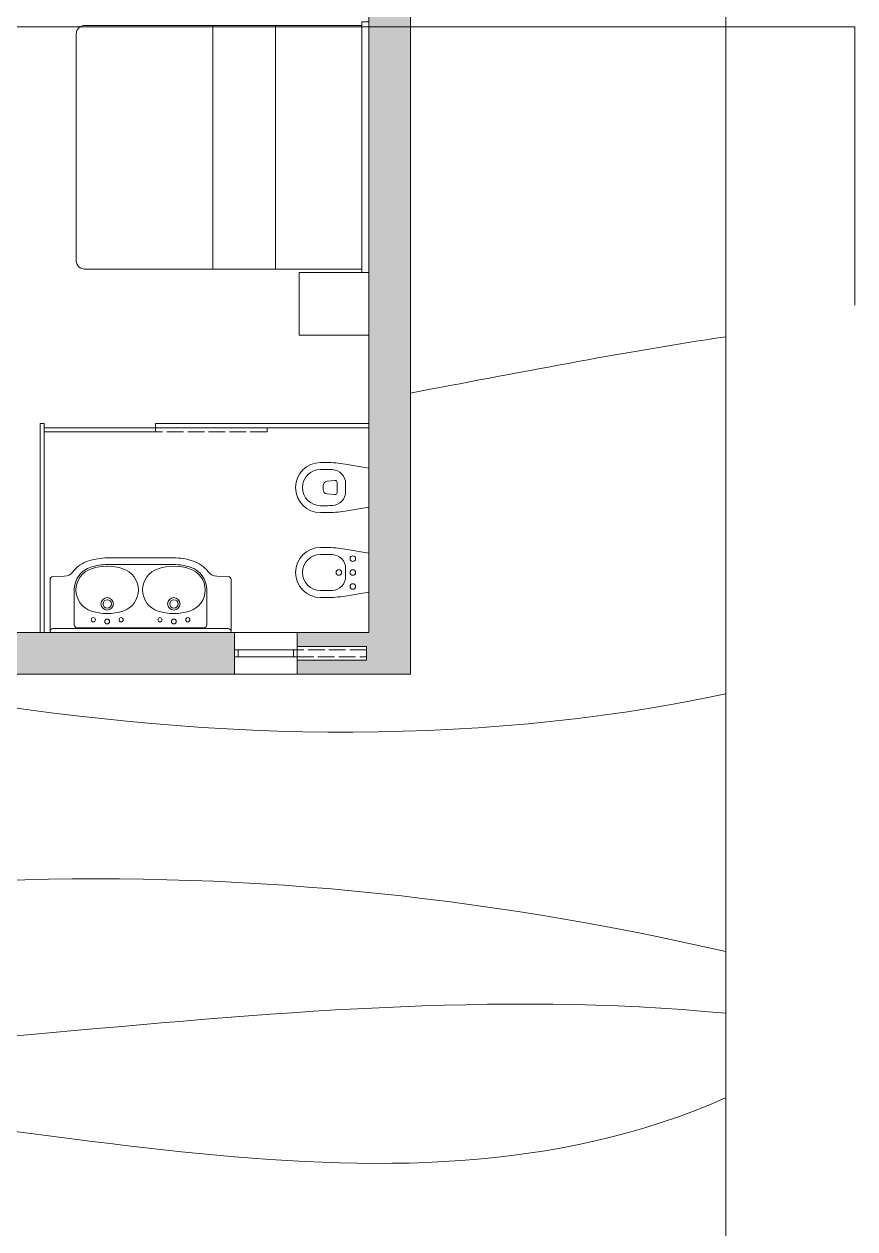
# Model space of a CAD drawing. Header units: millimetres. Extents: x 19901 to 42199, y 14822 to 21214.
# Drawn here: x 27854 to 28450, y 16444 to 17309 of the extents above; entities that cross this region are included whole.
import ezdxf

# ---------------------------------------------------------------- set-up
doc = ezdxf.new("R2010")
doc.units = ezdxf.units.MM
doc.linetypes.add('ACAD_ISO02W100', pattern=[15, 12, -3])
doc.layers.get('0').update_dxf_attribs({"lineweight": 18})
for name, color, linetype, lineweight in [('A-FURN', 9, 'Continuous', 13), ('curve di livello', 6, 'Continuous', 18), ('PROIEZIONI_finissime_fine lines', 251, 'Continuous', 5), ('SEZIONI_medie_small_section', 2, 'Continuous', 9), ('vetro', 140, 'Continuous', 15), ('Wall', 7, 'Continuous', 20)]:
    doc.layers.add(name, color=color, linetype=linetype, lineweight=lineweight)

msp = doc.modelspace()

# ---------------------------------------------------------------- hatches: boundary and pattern name
at = {"true_color": 0x636466}
h = msp.add_hatch(color=251, dxfattribs=at)
h.dxf.hatch_style = 1
h.paths.add_polyline_path([(28131.23, 17419.33), (28101.23, 17419.33), (28101.23, 16872.56), (28049.79, 16872.56), (28049.79, 16862.56), (28099.7, 16862.56), (28099.7, 16852.56), (28049.79, 16852.56), (28049.79, 16842.56), (28131.23, 16842.56)])
h.paths.add_polyline_path([(28004.88, 16872.56), (27781.23, 16872.56), (27781.23, 16842.56), (28004.88, 16842.56)])

# ---------------------------------------------------------------- linework, layer by layer
msp.add_line((28357.68, 17939.23), (28357.68, 15939.23))
at = {"layer": 'A-FURN'}
for p, q in [((27989.23, 17133.44), (27989.23, 17308.44)), ((28034.23, 17133.44), (28034.23, 17308.44)), ((28101.23, 16962.56), (28101.23, 16990.56)), ((28101.23, 16901.56), (28101.23, 16929.56)), ((27937.38, 16921.26), (27913.43, 16921.26)), ((27937.38, 16921.26), (27961.33, 16921.26)), ((28101.23, 16915.56), (28101.23, 16915.56)), ((28101.23, 16915.56), (28101.23, 16915.56)), ((28101.23, 16915.56), (28101.23, 16915.56)), ((28101.23, 16915.56), (28101.23, 16915.56)), ((28101.23, 16915.56), (28101.23, 16915.56)), ((28101.23, 16915.56), (28101.23, 16915.56)), ((28101.23, 16915.56), (28101.23, 16915.56)), ((28101.23, 16915.56), (28101.23, 16915.56)), ((28101.23, 16915.56), (28101.23, 16915.56)), ((28101.23, 16915.56), (28101.23, 16915.56)), ((28101.23, 16915.56), (28101.23, 16915.56)), ((28101.23, 16915.56), (28101.23, 16915.56)), ((28101.23, 16915.56), (28101.23, 16915.56)), ((28101.23, 16915.56), (28101.23, 16915.56)), ((28101.23, 16915.56), (28101.23, 16915.56)), ((28101.23, 16915.56), (28101.23, 16915.56)), ((28101.23, 16915.56), (28101.23, 16915.56)), ((28101.23, 16915.56), (28101.23, 16915.56)), ((28101.23, 16915.56), (28101.23, 16915.56)), ((28101.23, 16915.56), (28101.23, 16915.56)), ((28101.23, 16915.56), (28101.23, 16915.56)), ((28101.23, 16915.56), (28101.23, 16915.56)), ((28101.23, 16915.56), (28101.23, 16915.56)), ((28101.23, 16915.56), (28101.23, 16915.56)), ((28101.23, 16915.56), (28101.23, 16915.56)), ((28101.23, 16915.56), (28101.23, 16915.56)), ((28101.23, 16915.56), (28101.23, 16915.56)), ((28101.23, 16915.56), (28101.23, 16915.56)), ((28101.23, 16915.56), (28101.23, 16915.56)), ((28101.23, 16915.56), (28101.23, 16915.56)), ((28101.23, 16915.56), (28101.23, 16915.56)), ((28101.23, 16915.56), (28101.23, 16915.56)), ((28101.23, 16915.56), (28101.23, 16915.56)), ((28101.23, 16915.56), (28101.23, 16915.56)), ((28101.23, 16915.56), (28101.23, 16915.56)), ((28101.23, 16915.56), (28101.23, 16915.56)), ((28101.23, 16915.56), (28101.23, 16915.56)), ((28101.23, 16915.56), (28101.23, 16915.56)), ((28101.23, 16915.56), (28101.23, 16915.56)), ((28101.23, 16915.56), (28101.23, 16915.56)), ((28101.23, 16915.56), (28101.23, 16915.56)), ((28101.23, 16915.56), (28101.23, 16915.56)), ((28101.23, 16915.56), (28101.23, 16915.56)), ((28101.23, 16915.56), (28101.23, 16915.56)), ((28101.23, 16915.56), (28101.23, 16915.56)), ((28101.23, 16915.56), (28101.23, 16915.56)), ((28101.23, 16915.56), (28101.23, 16915.56)), ((28101.23, 16915.56), (28101.23, 16915.56)), ((28101.23, 16915.56), (28101.23, 16915.56)), ((28101.23, 16915.56), (28101.23, 16915.56)), ((28101.23, 16915.56), (28101.23, 16915.56)), ((27889.78, 16903.06), (27889.78, 16877.96)), ((27984.98, 16903.06), (27984.98, 16877.96)), ((27874.36, 16875.26), (27937.38, 16875.26)), ((27891.78, 16875.96), (27937.38, 16875.96)), ((27982.98, 16875.96), (27937.38, 16875.96)), ((28000.4, 16875.26), (27937.38, 16875.26))]:
    msp.add_line(p, q, dxfattribs=at)
at = {"layer": 'A-FURN', "ltscale": 15}
for p, q in [((28066.73, 16994.56), (28070.9, 16994.56)), ((28084.26, 16993.44), (28101.23, 16990.56)), ((28066.73, 16989.56), (28070.9, 16989.56)), ((28068.45, 16975.31), (28068.45, 16977.82)), ((28071.43, 16981.1), (28076.93, 16981.64)), ((28078.58, 16972.98), (28078.58, 16980.15)), ((28084.67, 16973.67), (28084.67, 16979.45)), ((28076.93, 16971.49), (28071.43, 16972.03)), ((28066.73, 16963.56), (28070.9, 16963.56)), ((28066.73, 16958.56), (28070.9, 16958.56)), ((28084.26, 16959.69), (28101.23, 16962.56)), ((28066.73, 16933.56), (28070.9, 16933.56)), ((28084.26, 16932.44), (28101.23, 16929.56)), ((28066.73, 16928.56), (28070.9, 16928.56)), ((28084.67, 16912.67), (28084.67, 16918.45)), ((28066.73, 16902.56), (28070.9, 16902.56)), ((28066.73, 16897.56), (28070.9, 16897.56)), ((28084.26, 16898.69), (28101.23, 16901.56))]:
    msp.add_line(p, q, dxfattribs=at)
at = {"layer": 'A-FURN'}
for points in [[(28096.23, 17308.44), (27897.23, 17308.44, 0.414214), (27891.23, 17302.44), (27891.23, 17139.44, 0.414214), (27897.23, 17133.44), (28096.23, 17133.44)], [(27873.18, 16872.56), (28001.58, 16872.56, 0.414214), (28002.38, 16873.36), (28002.38, 16910.62, 0.405456), (28000.44, 16912.62), (27992.17, 16912.87, -0.225239), (27986.06, 16916, 0.157017), (27974.44, 16924.03, 0.086354), (27961.33, 16926.06), (27937.38, 16926.06), (27913.43, 16926.06, 0.071548), (27900.32, 16924.03, 0.157017), (27888.7, 16916, -0.225239), (27882.59, 16912.87), (27874.32, 16912.62, 0.405456), (27872.38, 16910.62), (27872.38, 16873.36, 0.414214)]]:
    msp.add_lwpolyline(points, format="xyb", close=True, dxfattribs=at)
msp.add_lwpolyline([(28096.23, 17130.94), (28101.23, 17130.94), (28101.23, 17310.94), (28096.23, 17310.94)], close=True, dxfattribs=at)
msp.add_lwpolyline([(28051.23, 17130.94), (28051.23, 17085.94), (28101.23, 17085.94), (28101.23, 17130.94), (28051.23, 17130.94)], dxfattribs=at)
at = {"layer": 'A-FURN', "ltscale": 15}
for centre in [(28089.82, 16925.56), (28079.82, 16915.56), (28089.82, 16915.56), (28089.82, 16905.56)]:
    msp.add_circle(centre, 2, dxfattribs=at)
at = {"layer": 'A-FURN'}
for centre, radius in [((27913.43, 16893.06), 4.5), ((27961.33, 16893.06), 4.5), ((27913.43, 16893.06), 3), ((27961.33, 16893.06), 3), ((27903.43, 16881.66), 1.5), ((27913.43, 16880.36), 1.75), ((27923.43, 16881.66), 1.5), ((27951.33, 16881.66), 1.5), ((27961.33, 16880.36), 1.75), ((27971.33, 16881.66), 1.5)]:
    msp.add_circle(centre, radius, dxfattribs=at)
at = {"layer": 'A-FURN', "ltscale": 15}
for centre, radius, start, end in [((28066.73, 16976.56), 18, 90, 270), ((28073.23, 16974.56), 20, 90, 90), ((28070.9, 16914.56), 80, 80.38235, 90), ((28066.73, 16976.56), 13, 90, 270), ((28070.9, 16914.56), 75, 86.66661, 90), ((28074.67, 16979.45), 10, 0, 86.66661), ((28071.75, 16977.82), 3.3, 95.63797, 180), ((28071.75, 16975.31), 3.3, 180, 264.36203), ((28077.08, 16980.15), 1.5, 0, 95.63797), ((28074.67, 16973.67), 10, 273.33339, 0), ((28077.08, 16972.98), 1.5, 264.36203, 0), ((28070.9, 17038.56), 75, 270, 273.33339), ((28070.9, 17038.56), 80, 270, 279.61765), ((28066.73, 16915.56), 18, 90, 270), ((28070.9, 16853.56), 80, 80.38235, 90), ((28066.73, 16915.56), 13, 90, 270), ((28070.9, 16853.56), 75, 86.66661, 90), ((28074.67, 16918.45), 10, 0, 86.66661), ((28074.67, 16912.67), 10, 273.33339, 0), ((28070.9, 16977.56), 75, 270, 273.33339), ((28070.9, 16977.56), 80, 270, 279.61765)]:
    msp.add_arc(centre, radius, start, end, dxfattribs=at)
at = {"layer": 'A-FURN'}
for centre, radius, start, end in [((28073.23, 16913.56), 20, 90, 90), ((27906.98, 16903.06), 17.2, 107.6258, 180), ((27906.98, 16903.06), 16, 107.6258, 252.3742), ((27913.43, 16882.76), 38.5, 90, 107.6258), ((27913.43, 16882.76), 37.3, 72.3742, 107.6258), ((27919.88, 16903.06), 16, 287.6258, 72.3742), ((27954.88, 16903.06), 16, 107.6258, 252.3742), ((27961.33, 16882.76), 37.3, 72.3742, 107.6258), ((27961.33, 16882.76), 38.5, 72.3742, 90), ((27967.78, 16903.06), 16, 287.6258, 72.3742), ((27967.78, 16903.06), 17.2, 0, 72.3742), ((28101.23, 16915.56), 0.00003, 297.46583, 0), ((28101.23, 16915.56), 0.00003, 180, 297.46583), ((28101.23, 16915.56), 0.00003, 117.46583, 180), ((28101.23, 16915.56), 0.00003, 0, 117.46583), ((28101.23, 16915.56), 0.00003, 0, 117.46583), ((28101.23, 16915.56), 0.00001, 117.46583, 180), ((28101.23, 16915.56), 0.00001, 0, 117.46583), ((28101.23, 16915.56), 0.00001, 297.46583, 0), ((28101.23, 16915.56), 0.00001, 180, 297.46583), ((28101.23, 16915.56), 0.00001, 0, 117.46583), ((28101.23, 16915.56), 0.00001, 117.46583, 180), ((28101.23, 16915.56), 0.00001, 0, 117.46583), ((28101.23, 16915.56), 0.00001, 117.46583, 180), ((28101.23, 16915.56), 0.00001, 0, 117.46583), ((28101.23, 16915.56), 0.00001, 297.46583, 0), ((28101.23, 16915.56), 0.00001, 297.46583, 0), ((28101.23, 16915.56), 0.00001, 297.46583, 0), ((28101.23, 16915.56), 0.00001, 180, 297.46583), ((28101.23, 16915.56), 0.00001, 297.46583, 0), ((28101.23, 16915.56), 0.00001, 180, 297.46583), ((28101.23, 16915.56), 0.00001, 180, 270), ((28101.23, 16915.56), 0.00001, 180, 270), ((28101.23, 16915.56), 0.00001, 270, 0), ((28101.23, 16915.56), 0.00001, 0, 90), ((28101.23, 16915.56), 0.00001, 90, 180), ((28101.23, 16915.56), 0.00001, 180, 270), ((28101.23, 16915.56), 0.00001, 270, 0), ((28101.23, 16915.56), 0.00001, 90, 180), ((28101.23, 16915.56), 0.00001, 0, 90), ((28101.23, 16915.56), 0.00001, 270, 0), ((28101.23, 16915.56), 0.00001, 0, 90), ((28101.23, 16915.56), 0.00001, 90, 180), ((28101.23, 16915.56), 0.00001, 180, 270), ((28101.23, 16915.56), 0.00001, 270, 0), ((28101.23, 16915.56), 0.00001, 180, 270), ((28101.23, 16915.56), 0.00001, 90, 180), ((28101.23, 16915.56), 0.00001, 0, 90), ((28101.23, 16915.56), 0.00001, 270, 0), ((27913.43, 16923.37), 37.3, 252.3742, 287.6258), ((27961.33, 16923.37), 37.3, 252.3742, 287.6258), ((27874.36, 16873.26), 2, 90.00002, 172.53801), ((27891.78, 16877.96), 2, 180, 270), ((27982.98, 16877.96), 2, 270, 0), ((28000.4, 16873.26), 2, 7.46199, 89.99998)]:
    msp.add_arc(centre, radius, start, end, dxfattribs=at)
at = {"layer": 'curve di livello'}
msp.add_open_spline([(28131.23, 17044.47), (28206.69, 17058.58), (28282.15, 17073.7), (28357.68, 17084.83)], degree=3, dxfattribs=at)
for points, knots in [([(27781.23, 16828.86), (27781.99, 16828.73), (27973.4, 16795.2), (28170.5, 16788.56), (28357.68, 16828.46)], [1440.619799, 1440.619799, 1440.619799, 1440.619799, 1442.919983, 2017.077223, 2017.077223, 2017.077223, 2017.077223]), ([(27781.23, 16691.34), (27794.26, 16692.2), (27988.79, 16703.44), (28182.32, 16683.7), (28357.64, 16643.42), (28357.64, 16643.42), (28357.64, 16643.42), (28357.64, 16643.42), (28357.65, 16643.42), (28357.67, 16643.42), (28357.68, 16643.41)], [1437.518464, 1437.518464, 1437.518464, 1437.518464, 1476.268274, 2015.917714, 2015.917714, 2015.917714, 2015.918177, 2015.918177, 2015.918177, 2015.958032, 2015.958032, 2015.958032, 2015.958032]), ([(27301.23, 16584.79), (27321.4, 16581.31), (27668.92, 16528.11), (28027.15, 16631.15), (28357.61, 16599.05), (28357.61, 16599.05), (28357.61, 16599.05), (28357.61, 16599.05), (28357.63, 16599.05), (28357.66, 16599.05), (28357.68, 16599.05)], [952.435008, 952.435008, 952.435008, 952.435008, 1013.900228, 2009.947904, 2009.947904, 2009.947904, 2009.948687, 2009.948687, 2009.948687, 2010.018952, 2010.018952, 2010.018952, 2010.018952]), ([(27301.23, 16515.29), (27384.75, 16523.26), (27738.01, 16579.43), (28112.96, 16429.8), (28357.6, 16538.35), (28357.6, 16538.35), (28357.6, 16538.35), (28357.6, 16538.35), (28357.63, 16538.36), (28357.65, 16538.37), (28357.68, 16538.39)], [948.136507, 948.136507, 948.136507, 948.136507, 1199.951019, 2002.883229, 2002.883229, 2002.883229, 2002.885334, 2002.885334, 2002.885334, 2002.970377, 2002.970377, 2002.970377, 2002.970377])]:
    msp.add_open_spline(points, degree=3, knots=knots, dxfattribs=at)
at = {"layer": 'PROIEZIONI_finissime_fine lines'}
for p, q in [((28049.79, 16872.56), (28004.88, 16872.56)), ((28049.79, 16852.56), (28049.79, 16862.56)), ((28049.79, 16842.56), (28004.88, 16842.56))]:
    msp.add_line(p, q, dxfattribs=at)
at = {"layer": 'SEZIONI_medie_small_section'}
for q in [(26255.59, 17307.52), (28450.47, 17107.52)]:
    msp.add_line((28450.47, 17307.52), q, dxfattribs=at)
at = {"layer": 'vetro'}
for p, q in [((27865.23, 17022.56), (27865.23, 17019.56)), ((27865.23, 17022.56), (27868.23, 17022.56)), ((27865.23, 17019.56), (27865.23, 16872.56)), ((27868.23, 17022.56), (27868.23, 16872.56)), ((27868.23, 17019.56), (27948.23, 17019.56)), ((27868.23, 17016.56), (27868.23, 17019.56)), ((28101.23, 17022.56), (27948.23, 17022.56)), ((27948.23, 17022.56), (27948.23, 17016.56)), ((28101.23, 17019.56), (27948.23, 17019.56)), ((27948.23, 17016.56), (27868.23, 17016.56)), ((28049.79, 16860.06), (28004.88, 16860.06)), ((28004.88, 16860.06), (28004.88, 16855.06)), ((28049.79, 16855.06), (28004.88, 16855.06)), ((28007.38, 16855.06), (28007.38, 16860.06)), ((28047.29, 16855.06), (28047.29, 16860.06))]:
    msp.add_line(p, q, dxfattribs=at)
at = {"layer": 'vetro', "linetype": 'ACAD_ISO02W100'}
for p, q in [((27948.23, 17019.56), (28028.23, 17019.56)), ((28028.23, 17019.56), (28028.23, 17016.56)), ((28028.23, 17016.56), (27948.23, 17016.56)), ((28099.7, 16860.06), (28049.79, 16860.06)), ((28049.79, 16860.06), (28049.79, 16855.06)), ((28049.79, 16855.06), (28099.7, 16855.06)), ((28099.7, 16855.06), (28099.7, 16860.06))]:
    msp.add_line(p, q, dxfattribs=at)
at = {"layer": 'Wall'}
for p, q in [((28101.23, 17419.33), (28101.23, 16872.56)), ((28131.23, 17419.33), (28131.23, 16842.56)), ((28101.23, 16872.56), (27781.23, 16872.56)), ((28101.23, 16872.56), (27781.23, 16872.56)), ((28004.88, 16842.56), (28004.88, 16872.56)), ((28049.79, 16872.56), (28049.79, 16862.56)), ((28049.79, 16862.56), (28099.7, 16862.56)), ((28099.7, 16862.56), (28099.7, 16852.56)), ((28049.79, 16852.56), (28099.7, 16852.56)), ((28049.79, 16852.56), (28049.79, 16842.56)), ((28131.23, 16842.56), (27781.23, 16842.56))]:
    msp.add_line(p, q, dxfattribs=at)

doc.saveas('drawing.dxf')
